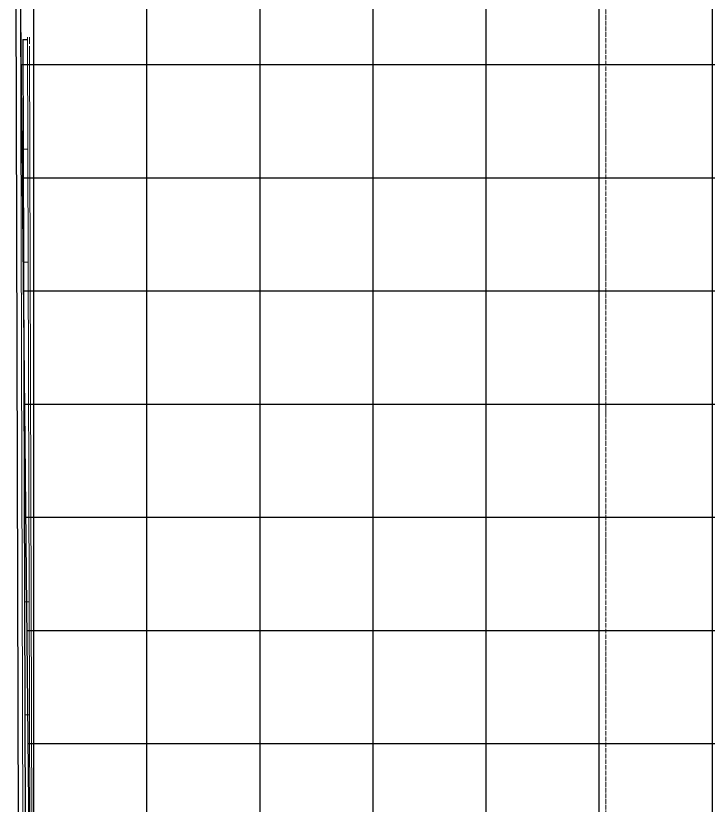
# Model space of a CAD drawing. Header units: millimetres. Extents: x -11798 to 72626, y -32713 to 44110.
# Drawn here: x 7541 to 10603, y 4519 to 8007 of the extents above; entities that cross this region are included whole.
import ezdxf

# ---------------------------------------------------------------- set-up
doc = ezdxf.new("R2010")
doc.units = ezdxf.units.MM
doc.linetypes.add('ADSK_Линия сетки', pattern=[25, 20, -2.5, 0, -2.5])
doc.layers.add('1_Сущ. кусты', color=7, linetype='Continuous')
for name, color, linetype, lineweight in [('Оси', 7, 'Continuous', 9), ('Перекрытие', 7, 'Continuous', 18), ('Стены несущие', 7, 'Continuous', 30), ('Стены отделка', 7, 'Continuous', 30), ('Стены штриховка', 7, 'Continuous', 9)]:
    doc.layers.add(name, color=color, linetype=linetype, lineweight=lineweight)

msp = doc.modelspace()

# ---------------------------------------------------------------- hatches: boundary and pattern name
at = {"layer": '1_Сущ. кусты', "true_color": 0x808080, "transparency": 33554661}
h = msp.add_hatch(dxfattribs=at)
h.set_pattern_fill('NET', color=8, scale=157.5)
h.set_pattern_definition([(0, (17621.5, 8791.2), (0, 500.062), []), (90, (17621.5, 8791.2), (-500.062, 3e-14), [])])
h.paths.add_polyline_path([(7560.598, 8298.291), (13113, 8286.238), (13113, 8688.238), (13198, 8688.238), (13198, 8697.238), (13188, 8697.238), (13188, 8749.238), (13173, 8749.238), (13173, 8758.238), (13188.392, 8758.238), (13190.294, 8754.944), (13196, 8758.238), (13199.939, 8758.238), (13224.954, 8714.911), (13233.615, 8719.911), (13238.115, 8712.116), (13318, 8758.238), (14408, 8758.238), (14487.885, 8712.116), (14492.385, 8719.911), (14501.046, 8714.911), (14508.396, 8727.642), (14538, 8727.642), (14538, 8697.238), (14528, 8697.238), (14528, 8688.238), (14574.045, 8688.238), (14574.045, 8418.232), (14623, 8418.232), (14623, 8298.238), (14613, 8298.238), (14613, 8258.238), (14958.198, 8258.238), (14958.198, 7644.844), (14774, 7644.844), (14774, 7216.844), (15698.353, 7216.844), (15698.353, 2648.232), (15774, 2648.232), (15774, 7633.238), (16680, 7633.238), (16680, 8258.238), (16780, 8258.238), (16780, 8268.238), (16680, 8268.238), (16680, 8286.238), (16760, 8286.238), (16760, 8298.238), (16764, 8298.238), (16764, 8688.238), (16859, 8688.238), (16859, 8697.238), (16849, 8697.238), (16849, 8749.238), (16834, 8749.238), (16834, 8758.238), (16849.392, 8758.238), (16851.294, 8754.944), (16857, 8758.238), (16860.939, 8758.238), (16885.954, 8714.911), (16894.615, 8719.911), (16899.115, 8712.116), (16979, 8758.238), (18069, 8758.238), (18148.885, 8712.116), (18153.385, 8719.911), (18162.046, 8714.911), (18187.061, 8758.238), (18191, 8758.238), (18196.706, 8754.944), (18198.608, 8758.238), (18214, 8758.238), (18214, 8749.238), (18199, 8749.238), (18199, 8697.238), (18189, 8697.238), (18189, 8688.238), (18274, 8688.238), (18274.009, 8298.238), (18260, 8298.238), (18260.03, 8286.238), (18280, 8286.238), (18280, 8258.238), (23857.5, 8258.238), (23857.5, 2579.01), (19339.011, 2579.01), (19339.011, 2636.656), (18274.14, 2636.656), (18274.14, 2458.232), (15684, 2458.232), (15684, 2648.232), (15484, 2648.232), (15484, 2584.073), (13689.007, 2584.073), (13689.007, 2628.232), (12629.01, 2628.232), (12629.01, 2584.073), (8044.013, 2584.073), (8044.013, 2643.232), (7617.408, 2643.232)])

# ---------------------------------------------------------------- linework, layer by layer
msp.add_lwpolyline([(13689.007, 2628.232), (12629.01, 2628.232), (12629.01, 2584.073), (8044.013, 2584.073), (8044.013, 2643.232), (7617.408, 2643.232), (7560.598, 8298.291), (13113, 8286.238), (13113, 8688.238), (13198, 8688.238), (13198, 8697.238), (13188, 8697.238), (13188, 8749.238), (13173, 8749.238), (13173, 8758.238), (13188.392, 8758.238), (13190.294, 8754.944), (13196, 8758.238), (13199.939, 8758.238), (13224.954, 8714.911), (13233.615, 8719.911), (13238.115, 8712.116), (13318, 8758.238), (14408, 8758.238)])
at = {"layer": 'Оси', "linetype": 'ADSK_Линия сетки'}
msp.add_line((10149.565, -5665.072), (10149.565, 21097.974), dxfattribs=at)
at = {"layer": 'Перекрытие'}
for p, q in [((7575.214, 7418.232), (7593.214, 7418.232)), ((7576.7, 6918.232), (7594.7, 6918.232)), ((7599.159, 5418.232), (7581.159, 5418.232)), ((7582.645, 4918.232), (7600.646, 4918.232))]:
    msp.add_line(p, q, dxfattribs=at)
at = {"layer": 'Стены несущие'}
msp.add_line((7558.133, 2397.937), (7542.115, 8318.238), dxfattribs=at)
at = {"layer": 'Стены отделка', "lineweight": 9}
for p, q in [((7540.598, 8298.232), (7558.133, 2399.422)), ((7578.077, 2418.232), (7560.598, 8298.291)), ((7561.135, 7952.642), (7561.135, 7912.642)), ((7573.78, 7900.642), (7591.78, 7900.642)), ((7589.506, 2610.232), (7573.78, 7900.642)), ((7591.78, 7900.642), (7607.438, 2633.232)), ((7601.833, 7882.642), (7601.78, 7900.642)), ((7617.408, 2643.232), (7601.863, 7872.642))]:
    msp.add_line(p, q, dxfattribs=at)
at = {"layer": 'Стены штриховка'}
for p, q in [((7571.774, 7902.642), (7591.774, 7902.642)), ((7587.512, 2608.232), (7571.774, 7902.642)), ((7591.78, 7900.642), (7591.744, 7912.642)), ((7601.78, 7900.642), (7601.744, 7912.642))]:
    msp.add_line(p, q, dxfattribs=at)

doc.saveas('drawing.dxf')
